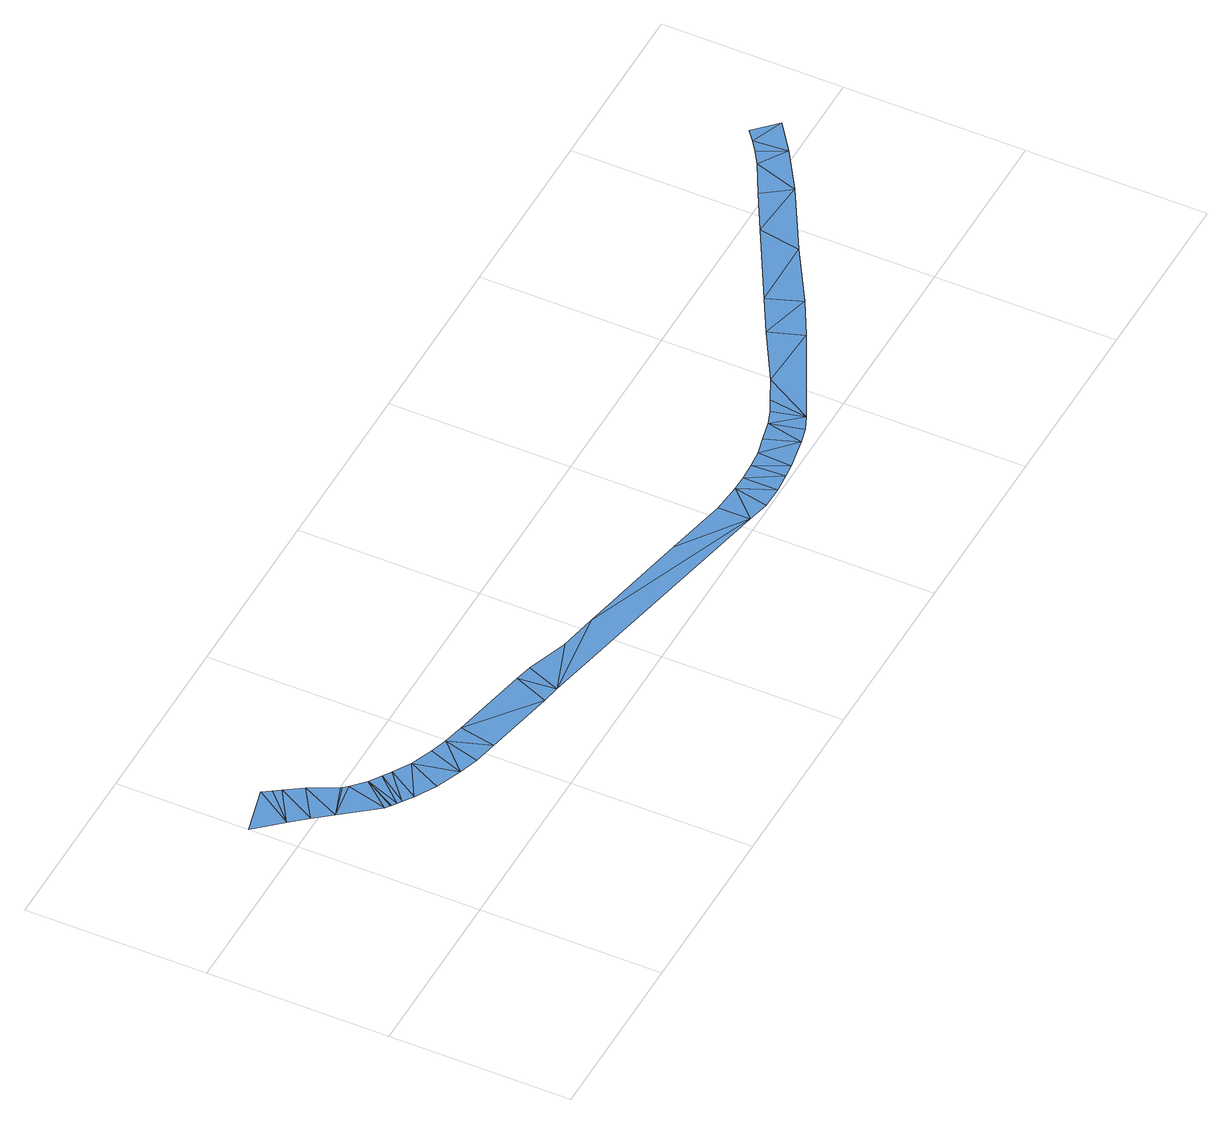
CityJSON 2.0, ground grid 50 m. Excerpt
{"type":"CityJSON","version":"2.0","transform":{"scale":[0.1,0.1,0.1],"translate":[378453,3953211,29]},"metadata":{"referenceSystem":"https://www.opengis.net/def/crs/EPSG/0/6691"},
"CityObjects":{
"waterbody1":{"type":"WaterBody","attributes":{"name":"妙正寺川","class":"1030"},"geometry":[{"type":"MultiSurface","lod":"1","boundaries":[[[0,1,2]],[[3,2,4]],[[5,0,2]],[[3,5,2]],[[6,4,7]],[[6,3,4]],[[8,6,7]],[[9,8,7]],[[10,9,7]],[[7,11,10]],[[12,11,13]],[[12,14,15]],[[12,10,11]],[[16,15,17]],[[13,14,12]],[[18,17,19]],[[18,16,17]],[[15,16,12]],[[20,19,21]],[[19,20,18]],[[21,22,20]],[[22,23,20]],[[24,23,22]],[[22,25,24]],[[25,26,24]],[[26,27,24]],[[26,28,27]],[[28,29,27]],[[28,30,29]],[[30,31,29]],[[32,31,30]],[[30,33,32]],[[30,34,33]],[[34,35,33]],[[34,36,35]],[[34,37,36]],[[34,38,37]],[[38,39,37]],[[39,40,37]],[[39,41,40]],[[41,42,40]],[[41,43,42]],[[43,44,42]],[[43,45,44]],[[45,46,44]],[[45,47,46]],[[45,48,47]],[[48,49,47]],[[49,50,47]],[[49,51,50]],[[49,52,51]],[[49,53,52]],[[53,54,52]],[[53,55,54]],[[55,56,54]],[[55,57,56]],[[57,58,56]],[[57,59,58]],[[59,60,58]],[[59,61,60]],[[59,62,61]],[[62,63,61]],[[62,64,63]],[[62,65,64]],[[65,66,64]]]}]}
},
"vertices":[
[134,668,4],[2,635,4],[66,563,4],[163,624,4],[104,516,4],[149,644,4],[196,575,4],[142,468,4],[234,500,4],[237,496,4],[248,484,4],[220,370,4],[285,449,4],[232,361,4],[235,359,4],[248,350,4],[318,426,4],[259,342,4],[341,410,4],[287,323,4],[390,382,4],[345,290,4],[415,261,4],[451,357,4],[497,342,4],[470,243,4],[536,229,4],[556,329,4],[735,188,4],[774,284,4],[783,180,5],[820,272,5],[933,233,5],[1038,212,5],[1533,23,5],[1360,147,5],[1533,110,5],[1613,104,5],[1593,9,5],[1656,8,5],[1656,103,5],[1708,12,5],[1703,105,5],[1746,16,5],[1751,110,5],[1833,32,5],[1800,121,5],[1854,134,5],[1877,44,5],[1918,61,5],[1895,149,5],[1931,166,5],[1995,197,5],[2175,189,5],[2141,283,5],[2281,247,5],[2246,341,5],[2438,341,5],[2458,457,5],[2623,445,5],[2572,519,5],[2664,568,5],[2739,519,5],[2700,592,5],[2731,614,5],[2820,579,5],[2761,639,5]
]}
